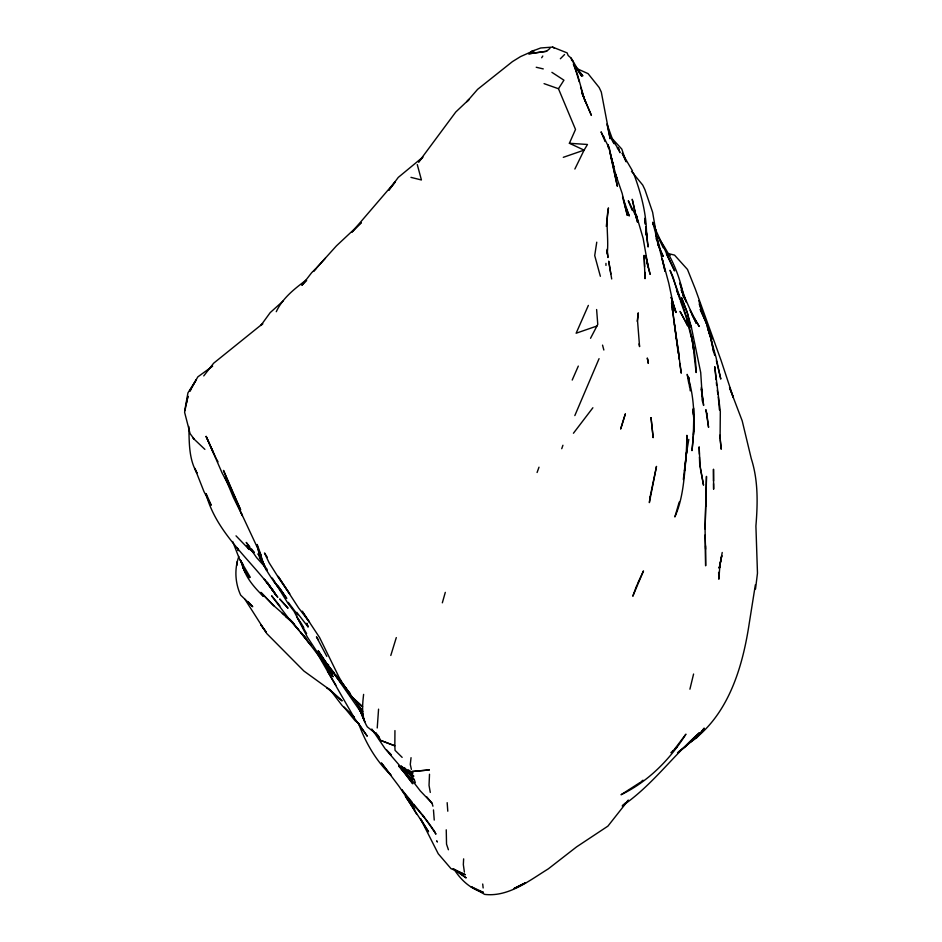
<?xml version="1.0" encoding="UTF-8"?>
<svg xmlns="http://www.w3.org/2000/svg" width="942" height="942" viewBox="0 0 942 942"><rect width="100%" height="100%" fill="white"/><g stroke="black" fill="none" stroke-linecap="round" stroke-linejoin="round"><path stroke-width="1.41" d="M693.689 431.377L693.712 414.774L693.689 431.377L691.993 450.653C694.866 425.195 695.384 398.972 687.177 374.363L688.626 382.593M705.546 545.818L705.64 565.801L705.075 529.004L705.899 499.001M705.075 529.004L706.476 476.393L706.159 492.878M693.43 434.603L693.736 418.107L692.876 409.075M705.888 506.066L706.206 489.228M446.249 829.82L446.532 844.15L448.416 849.755M606.295 226.421L608.45 207.888C605.259 223.113 608.979 238.55 607.19 253.916M720.218 439.949L721.219 449.228L719.865 435.216L720.077 438.619L720.324 411.513L714.754 366.697L716.061 379.602M238.856 556.451C234.287 568.862 235.111 583.145 240.681 595.144L252.727 606.742L248.111 601.714M434.238 820.07L433.473 809.932M463.641 858.868L463.334 864.591L464.394 872.115M683.327 479.525L686.4 453.561L686.883 435.31L686.588 451.807C684.257 473.791 683.998 496.352 674.861 516.946L679.217 502.062M429.505 774.23L429.034 785.322L430.282 792.422M378.566 709.161L377.236 727.966M755.378 584.746L749.279 623.109C742.626 667.242 728.449 715.355 690.203 742.355M363.612 694.395C362.376 705.252 361.198 717.18 367.309 726.871L375.728 733.547L379.261 737.551L380.238 740.235L394.839 745.828L395.051 750.338L402.152 757.38M686.588 451.807L684.563 470.953L684.916 467.774M755.519 589.021L757.474 573.183L755.908 526.025C757.757 503.428 758.298 480.502 751.269 458.624L742.202 420.862L729.532 387.609L733.288 397.371L721.019 360.268L695.384 289.194L687.483 269.447L674.543 255.105L667.607 253.398M637.216 321.304L638.276 312.85L637.557 320.998L639.583 346.609L639.076 343.889M411.042 757.674L410.288 764.457L411.383 769.367M184.726 410.688L187.929 392.885L196.336 379.602L189.837 390.93L190.614 390.624M596.757 242.176L594.72 255.576L600.36 276.277M686.165 454.962L688.802 439.408M719.17 568.191L721.784 555.627L719.394 567.979L719.947 564.87L718.852 579.212L718.628 572.347M719.394 567.979L722.22 552.471M186.528 402.764L187.964 396.229L184.597 412.278L190.096 433.65L194.311 439.325L193.887 438.477M689.909 689.191L693.583 674.025M656.079 239.068L656.609 236.937L652.7 222.277L652.983 224.608M442.34 602.821L445.295 592.377M390.8 655.467L396.299 637.581M561.738 448.698L562.927 445.26M537.081 472.507L539.001 467.185M636.945 584.923L632.8 596.239L643.492 570.923L637.546 583.651M574.832 415.587L599.065 358.667M572.206 380.062L578.306 366.085M588.361 305.396L576.139 333.221L596.934 326.026L597.77 324.413L596.616 309.529M569.392 143.278L587.478 144.479L584.099 150.131L569.392 143.278L575.515 129.443L558.465 88.736L544.064 83.638M574.867 169.03L584.099 150.131L563.292 157.326M590.54 338.284L596.934 326.026M189.837 390.93L197.832 376.871L212.645 366.155M558.465 88.736L563.94 80.188L551.906 72.346M276.277 311.696C282.647 298.037 294.422 288.911 306.126 280.104M541.674 57.745L542.792 56.037M592.883 407.756L573.431 433.249M675.155 748.384L685.929 734.159C669.856 759.605 648.355 781.483 621.037 794.742L640.007 782.555M203.755 375.905L213.622 363.223L262.253 324.036M395.028 182.383L388.763 190.249L398.254 177.414L422.899 157.067L418.601 162.142L455.775 112.016L469.21 99.287L466.891 101.689L477.618 89.337L512.448 61.607L520.573 56.579L534.161 50.55L528.874 53.812L546.56 51.28L549.975 48.395M564.552 54.53L560.36 58.757M325.461 258.143L313.474 271.343L336.424 245.874L361.339 222.559L351.943 232.121L394.898 182.077M626.418 802.313L628.385 800.135L607.92 826.122L576.586 846.882L548.303 868.865C529.251 880.582 508.433 897.231 484.683 894.394L471.012 886.622L483.411 892.368C470.6 889.201 460.991 880.099 454.068 869.266M306.656 280.575L301.864 285.32L311.72 272.615L315.817 268.788M625.182 803.102L622.215 805.928C651.77 785.805 672.588 756.191 699.317 732.841L685.034 747.112L677.51 752.67M670.881 752.705L672.612 751.092M672.941 750.786L676.851 747.159L675.167 748.702M283.036 301.087L270.201 312.614L260.84 325.496L262.818 323.871M528.874 53.812L531.677 51.374L540.732 47.971L552.613 47.1L567.131 52.893L568.156 55.507L571.264 58.216L581.815 76.326L576.845 69.049M640.925 781.872L642.986 780.2M678.687 751.74L698.493 735.843L704.227 728.131L696.162 738.245L698.493 735.843L691.404 741.001M531.677 51.374L534.161 50.55M529.887 53.635L546.56 51.28M536.222 67.259L543.263 68.907M410.959 177.367L421.427 179.981L417.271 164.579M668.349 254.623L670.221 255.235M577.387 68.813L588.067 73.641L599.147 87.488L601.302 92.057L610.169 138.804L607.26 125.321M308.022 626.842L306.915 623.392L308.022 626.842L296.777 612.335M552.613 47.1L554.308 48.148M408.216 769.826L413.008 773.088L400.668 766.776L385.137 748.76L371.831 729.014M631.481 171.362L642.738 185.079L644.929 189.672L652.618 212.268L658.352 245.862L655.585 233.416L660.954 251.75L663.215 256.389L659.953 249.1M358.973 723.715L354.981 720.595L343.842 706.889L354.251 717.309L342.229 705.676L330.442 690.227L326.674 687.566L342.123 700.907L330.442 690.227L303.913 671.034L266.786 633.589L244.896 599.23M401.174 765.999L413.809 776.22L408.487 771.263M293.256 622.697L282.247 613.336M327.792 664.287L328.664 665.017M292.114 621.732L272.638 604.693L260.899 592.365L274.193 606.036M579.624 72.993L582.874 75.819L576.104 67.176M254.081 552.542L246.651 545.924L253.598 552.766M294.363 624.299L285.709 616.409L294.469 624.334M192.792 437.889L204.885 449.369M236.018 535.845L249.277 549.586L247.805 548.044M432.931 806.211L432.06 803.243L420.32 790.939L401.363 766.352M389.152 752.693L391.095 754.766M386.738 750.02L391.425 755.048M612.123 138.556L621.791 149.071L626.124 161.788L622.156 153.205L632.565 171.008M267.104 569.298L256.495 557.487L246.227 542.427L249.748 546.784M298.626 629.951L289.465 619.518L271.614 595.803L279.927 605.965M306.55 638.923L303.889 635.862L306.456 639.041M298.814 629.974L289.747 619.212L311.201 645.564L302.641 634.731L332.349 673.612L321.469 659.282L333.127 676.78L323.012 660.683M426.702 796.802L432.06 803.243M405.048 768.566L414.374 779.894L415.316 782.672M412.066 802.184L401.798 789.737C412.266 805.257 426.808 817.727 435.934 834.176L433.355 829.702M617.281 148.012L619.141 150.296L610.852 137.143M251.514 548.951L254.152 552.224M333.762 672.364L323.471 659.588L342.417 684.634L332.95 672.011L362.223 714.036M335.47 674.472L340.604 680.807M413.668 804.138L424.124 817.055L422.77 815.23L434.709 832.069M404.648 767.86L414.374 779.894M261.005 593.448L263.454 596.404C253.94 587.184 244.531 576.363 242.023 562.986M350.035 693.512L317.725 652.865L307.433 637.181L294.034 611.311L287.934 603.257L272.32 578.07M350.035 693.453L340.568 681.113L352.025 696.915L350.4 694.572M265.832 631.658L260.793 624.782L265.821 631.576M288.311 602.374L297.79 614.973M270.307 586.89L277.808 597.369L264.302 579.2L273.828 591.694C250.631 559.583 216.33 533.372 205.921 493.62M401.304 766.647L407.262 774.748L402.399 767.789M266.963 582.238L268.635 584.57M266.927 582.203L276.395 595.674L267.481 582.886M267.54 582.957L275.076 593.766M316.43 651.994L354.769 718.64L367.274 736.208L358.549 723.468C365.661 742.873 375.999 760.771 391.001 775.231L381.392 762.949L398.819 786.052L414.715 809.296L405.401 796.296L428.528 831.739L420.462 818.574M455.857 871.173L454.833 869.713L466.184 877.909L453.09 868.795L465.407 874.753L451.018 868.654L438.242 853.77L420.438 818.622M264.337 564.682L259.439 557.64L265.326 566.601M278.137 585.9L286.768 598.429L273.922 581.273L283.483 593.672C271.461 579.354 260.169 563.516 257.131 544.582M343.065 684.01L347.951 691.051M373.173 730.862L374.763 733.276L373.232 730.874M267.41 557.44L264.502 552.989L269.059 562.657L279.185 578.729L289.712 593.896L278.09 576.292L298.579 607.92L309.482 622.167L302.147 611.17L319.573 637.522L339.073 677.263L345.514 688.272L350.342 695.679L362.599 706.759L351.955 696.892L362.705 711.528L359.785 706.806M301.97 624.475L296.965 617.092L306.621 633.566M692.229 315.358L699.247 326.474L693.83 317.901M318.537 640.148L316.441 636.827L326.815 656.386M232.698 541.532L239.256 558.465L242.742 564.376L240.575 560.384L243.189 567.885L249.289 577.729M356.147 700.919L357.595 703.274M659.27 238.891C671.316 256.636 680.371 276.536 683.774 297.837L679.889 282.989L686.271 302.052L681.29 290.171M327.51 671.222L335.929 685.234M405.884 796.19L416.8 814.418M377.813 735.125L379.261 737.551M240.186 560.031L250.325 577.364M611.9 139.934L614.043 143.667L606.978 123.979M658.717 237.996L659.741 239.774M633.106 172.563L634.331 174.706M216.66 459.366L218.026 461.78M263.348 563.104L258.061 553.766L266.763 570.534L262.7 562.763L258.497 550.611L263.89 564.976L261.005 555.815M376.117 732.852L380.238 740.235L394.839 745.828L394.945 730.58M697.975 324.425L690.192 310.377L696.303 323.365L681.36 289.959M302.559 625.547L303.736 627.678M355.228 700.012L363.235 715.284L357.171 702.638M666.418 253.951L674.613 270.907L655.538 229.648L653.454 222.583L656.386 232.639L655.538 229.648M356.323 701.649L364.742 721.737L357.913 704.322M659.694 240.398L663.262 247.781M225.197 477.382L232.839 493.29L222.124 472.978L206.145 436.417L215.989 458.165M243.189 567.885L245.073 571.959L242.494 565.883M709.173 333.185L706.7 323.612L700.224 309.353L708.207 327.545L701.79 310.683L706.7 323.612L710.421 337.26M211.561 448.816L213.387 452.867L206.145 436.417M206.227 493.808L211.208 505.242L203.955 491.559L194.782 468.256L196.96 472.955C188.635 459.025 189.307 442.092 188.824 426.49M687.636 318.667L691.428 327.463L700.718 372.632L702.591 401.704L702.32 398.831M584.087 98.474L591.411 115.43L581.897 92.928L585.806 102.49M689.697 323.447L691.428 327.463L687.236 312.497L681.631 297.907L687.236 312.497L689.779 323.624M241.317 513.237L261.311 556.004L257.213 544.535M233.098 493.949L242.388 515.721L233.345 497.376L225.103 477.382M603.857 138.462L601.055 131.833L609.356 148.424L617.34 186.245L610.816 156.737M658.788 246.592L660.413 250.454M624.887 205.568L629.268 215.989L622.544 196.89L627.325 215.424L622.167 193.416L615.573 174.176L616.727 177.967L610.958 156.914M573.372 64.291L577.305 73.876L584.016 97.956L580.578 87.123M357.03 702.92L363.706 719.182M632.176 210.231L628.302 200.728L637.652 219.545L643.139 238.361L648.19 266.963L645.765 256.248M237.243 547.985L238.326 550.658L237.455 548.067M686.188 317.065L691.334 337.377M698.705 300.557L706.688 323.636M699.211 303.983L701.59 310.495L700.33 306.68M706.806 323.954L712.187 338.932M680.418 300.957L685.705 315.723M634.178 174.859C641.361 194.405 646.659 214.576 646.53 235.535L645.776 228.635M572.795 60.735L579.271 81.824M678.852 296.365L679.947 299.615M671.081 297.272L676.073 312.497L671.234 297.542M710.327 337.106L707.442 327.263L710.48 335.093L713.753 352.296L710.739 338.519L716.002 357.23L720.795 379.084L716.379 360.704M604.905 141.382L603.363 136.084L604.058 138.556M678.487 295.282L672.988 276.901L670.045 270.26C682.22 303.312 695.443 336.718 696.138 372.537L693.795 352.39M713.577 351.378L714.742 355.44M610.039 153.31L613.819 166.84L608.073 144.609L608.603 148.153L608.261 145.774M672.058 301.44L674.637 310.766L668.749 283.095L662.167 258.709L664.993 271.166M646.754 262.088L650.145 274.393L645.859 256.236M602.539 345.125L603.846 350.012M637.498 222.371L632.223 199.257L636.592 218.697M634.908 211.82L636.521 218.509M645.706 230.978L646.907 236.572L645.765 226.798M665.076 271.119L656.692 237.149L657.127 240.551M700.401 468.598L703.521 485.165L699.682 463.7L699.447 457.094M637.722 221.417L636.745 215.883L637.44 221.7M679.724 363.294L681.278 373.173L671.564 302.888L676.662 341.487M571.264 58.216L571.676 60.594M611.699 278.973L608.709 261.181L610.84 273.981M692.9 346.868L693.347 349.623M676.003 335.729L679.241 355.805M717.286 390.2L717.886 394.274M718.287 396.994L719.441 409.935M656.609 236.937L656.951 239.339M674.378 323.966L676.368 338.037M701.331 389.187L703.615 405.449L701.319 387.244M676.921 343.583L678.287 353.438M678.676 356.253L679.064 359.067M646.73 236.972L648.108 247.004L646.071 229.577M700.142 467.208L699.141 446.861L699.364 454.174M672.447 309.259L672.918 313.133M607.107 250.513L607.955 257.543L607.072 249.336M644.775 218.426L645.435 224.008M447.791 811.203L447.167 802.666M482.704 884.02L483.152 887.965M690.251 390.859L688.755 377.365L689.52 387.068M692.994 410.535L693.406 414.574M644.74 218.52L645.341 224.302M716.344 382.476L716.638 385.337M701.378 388.752L702.049 395.946M646.212 231.296L646.53 235.535M705.582 549.162L705.075 535.032M644.622 266.645L644.104 255.353L645.034 278.679L644.881 272.285M719.994 435.816L720.077 438.619M236.819 562.033L236.889 565.388M713.53 480.867L713.494 469.21L713.624 489.216L713.565 483.646M693.653 408.098L693.736 428.068M605.953 263.383L605.965 265.409M650.062 497.07L649.356 502.616L656.492 466.396L650.062 497.07M625.288 414.044L620.719 428.834L625.288 414.044M523.151 883.867L514.096 888.494L525.766 882.725L523.151 883.867M429.199 769.944L411.76 771.545L429.199 769.944M412.16 780.27L398.643 766.011L412.16 780.27M284.496 604.222L279.68 598.982L288.04 608.214L284.496 604.222M403.4 771.227L401.186 768.731L412.796 783.779L403.4 771.227M302.441 634.284L300.533 632.117L302.441 634.284M437.3 841.795L436.782 841.053L437.3 841.795M328.805 666.724L318.266 650.863L328.805 666.724M685.776 321.858L680.053 311.413L687.778 325.979L685.776 321.858M231.909 490.488L223.49 470.399L240.634 509.846L231.909 490.488M677.404 291.938L676.521 289.889L679.052 295.929L677.404 291.938M618.6 148.812L618.129 147.659L619.954 152.686L618.6 148.812M706.759 413.279L705.864 409.676L708.572 427.362L706.759 413.279M647.672 359.809L647.295 357.995L648.273 363.377L647.672 359.809M693.771 348.328L691.204 335.117L694.113 351.79L693.771 348.328M653.147 437.547L651.028 417.671L653.147 437.547"/></g></svg>
